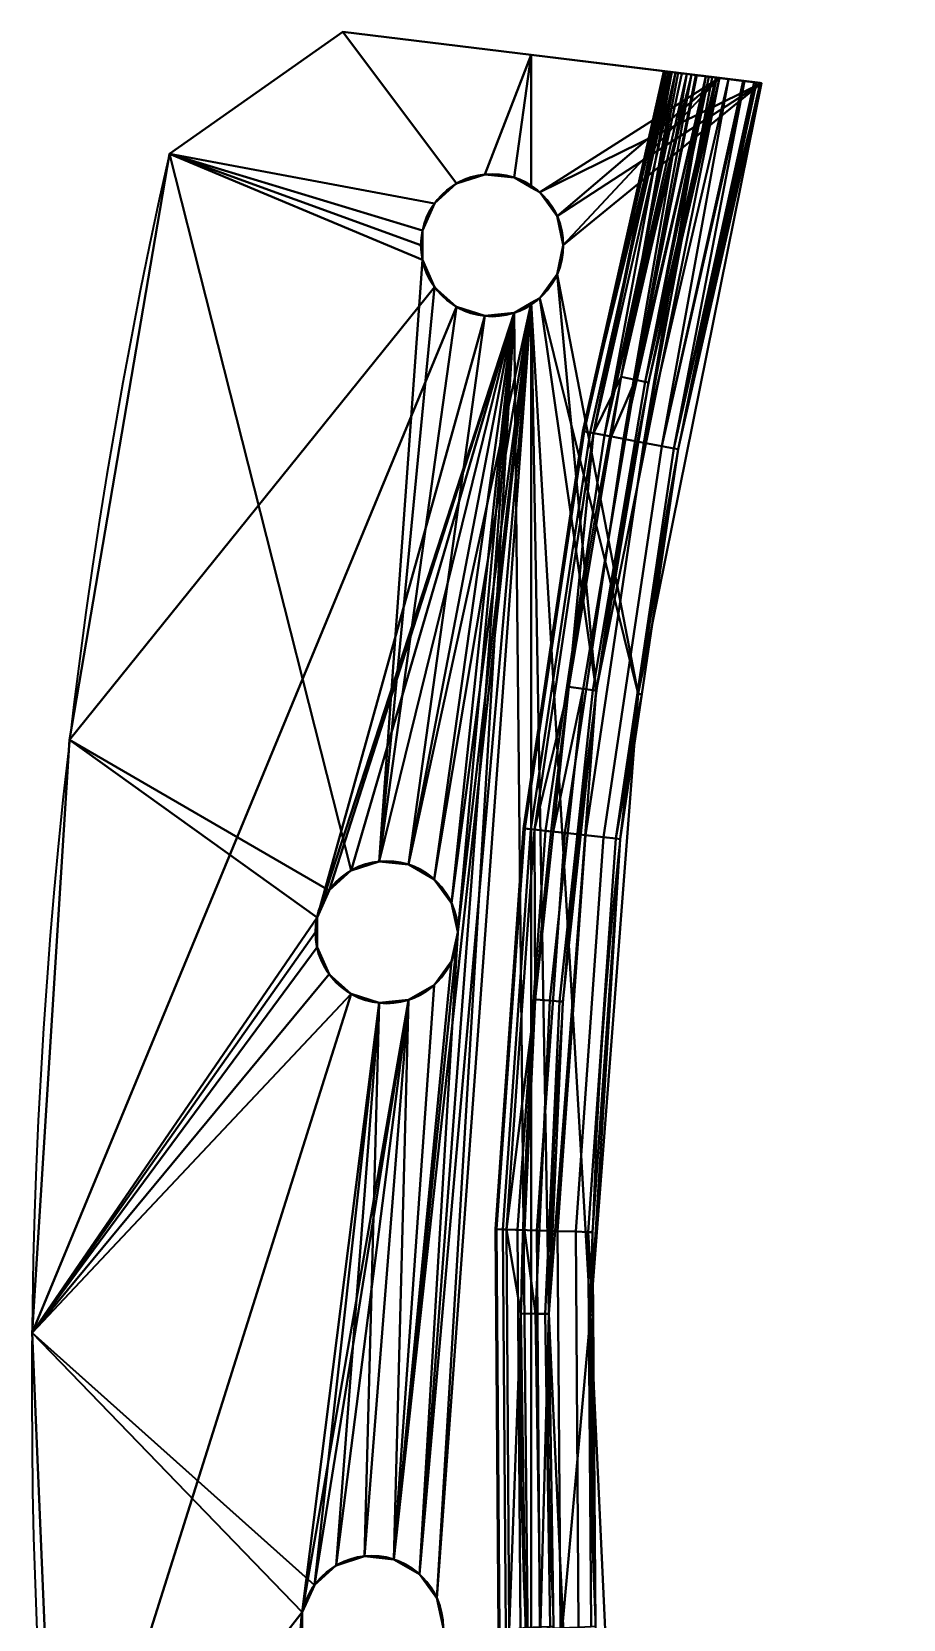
# Model space of a CAD drawing. Header units: millimetres. Extents: x 0 to 285, y 0 to 154.
# Drawn here: x 254 to 285.2, y 97.5 to 154.4 of the extents above; entities that cross this region are included whole.
import ezdxf

# ---------------------------------------------------------------- set-up
doc = ezdxf.new("R2010")
doc.units = ezdxf.units.MM
doc.layers.add('1', color=7, linetype='Continuous', true_color=0xffffff)

# ---------------------------------------------------------------- blocks, each defined once
blk = doc.blocks.new('UG_SURFACE_001')
at = {"layer": '1', "color": 252, "linetype": 'Continuous', "lineweight": 35}
for points in [[(258.91462, 150.059059, 5.5), (265.132368, 154.438332, 5.5), (269.205004, 148.99759, 5.5), (268.417001, 148.288086, 5.5)], [(258.91462, 150.059059, 5.5), (258.91462, 150.059059, 7), (265.132368, 154.438332, 7), (265.132368, 154.438332, 5.5)], [(268.417001, 148.288086, 7), (269.205004, 148.99759, 7), (265.132368, 154.438332, 7), (258.91462, 150.059059, 7)], [(265.132368, 154.438332, 5.5), (271.880835, 153.609723, 5.5), (270.213455, 149.325266, 5.5), (269.205004, 148.99759, 5.5)], [(269.205004, 148.99759, 7), (270.213455, 149.325266, 7), (271.880835, 153.609723, 7), (265.132368, 154.438332, 7)], [(271.880835, 153.609723, 5.5), (265.132368, 154.438332, 5.5), (265.132368, 154.438332, 7), (271.880835, 153.609723, 7)], [(271.880835, 153.609723, 5.5), (271.26801, 149.214432, 5.5), (270.213455, 149.325266, 5.5)], [(270.213455, 149.325266, 7), (271.26801, 149.214432, 7), (271.880835, 153.609723, 7)], [(271.880835, 153.609723, 5.5), (271.880835, 148.860604, 5.5), (271.26801, 149.214432, 5.5)], [(271.26801, 149.214432, 7), (271.880835, 148.860604, 7), (271.880835, 153.609723, 7)], [(272.186279, 148.684248, 5.5), (271.880835, 148.860604, 5.5), (271.880835, 153.609723, 5.5), (280.129552, 152.596906, 5.5)], [(278.626472, 152.781457, 7), (271.880835, 153.609723, 7), (271.880835, 148.860604, 7), (272.186279, 148.684248, 7)], [(271.880835, 153.609723, 7), (278.626472, 152.781457, 7), (280.129552, 152.596906, 5.5), (271.880835, 153.609723, 5.5)], [(278.626472, 152.781457, 7), (272.186279, 148.684248, 7), (272.809535, 147.826403, 7)], [(272.809535, 147.826403, 5.5), (272.186279, 148.684248, 5.5), (280.129552, 152.596906, 5.5)], [(274.211884, 130.821824, 7), (278.626472, 152.781457, 7), (273.030013, 146.789238, 7), (272.809535, 145.752057, 7)], [(272.809535, 147.826403, 7), (273.030013, 146.789238, 7), (278.626472, 152.781457, 7)], [(280.129552, 152.596906, 5.5), (273.030013, 146.789238, 5.5), (272.809535, 147.826403, 5.5)], [(272.809535, 145.752057, 5.5), (273.030013, 146.789238, 5.5), (280.129552, 152.596906, 5.5), (275.711626, 130.716547, 5.5)], [(273.726702, 140.123293, 24.016634), (276.665181, 153.022274, 24.132781), (276.634216, 153.026074, 23.549981)], [(276.634216, 153.026074, 23.549981), (273.77075, 140.114978, 23.276495), (273.726702, 140.123293, 24.016634)], [(276.885301, 152.995244, 24.671232), (276.665181, 153.022274, 24.132781), (273.726702, 140.123293, 24.016634)], [(276.885301, 152.995244, 24.671232), (273.726702, 140.123293, 24.016634), (273.98774, 140.074, 24.708904)], [(276.634216, 153.026074, 23.549981), (276.711941, 153.016537, 23.283411), (273.77075, 140.114978, 23.276495)], [(274.112046, 140.05053, 22.621365), (273.77075, 140.114978, 23.276495), (276.711941, 153.016537, 23.283411)], [(273.98774, 140.074, 24.708904), (276.914507, 152.991667, 24.704371), (276.885301, 152.995244, 24.671232)], [(276.914507, 152.991667, 24.704371), (273.98774, 140.074, 24.708904), (274.507046, 139.97592, 25.22902)], [(276.711941, 153.016537, 23.283411), (276.798666, 153.005883, 22.985928), (274.112046, 140.05053, 22.621365)], [(276.798666, 153.005883, 22.985928), (277.051926, 152.974784, 22.632705), (274.112046, 140.05053, 22.621365)], [(275.10342, 142.066151, 22.168862), (274.112046, 140.05053, 22.621365), (277.051926, 152.974784, 22.632705)], [(278.626472, 152.781457, 7), (274.211884, 130.821824, 7), (276.083797, 141.869068, 20.587722)], [(274.507046, 139.97592, 25.22902), (277.270496, 152.947962, 25.108293), (276.914507, 152.991667, 24.704371)], [(274.507046, 139.97592, 25.22902), (277.449876, 152.925923, 25.209468), (277.270496, 152.947962, 25.108293)], [(277.449876, 152.925923, 25.209468), (274.507046, 139.97592, 25.22902), (275.191396, 139.846683, 25.483605)], [(277.051926, 152.974784, 22.632705), (277.142644, 152.963653, 22.506183), (275.10342, 142.066151, 22.168862)], [(277.142644, 152.963653, 22.506183), (277.624547, 152.904481, 22.168862), (275.10342, 142.066151, 22.168862)], [(275.621206, 141.962066, 21.78305), (275.10342, 142.066151, 22.168862), (277.624547, 152.904481, 22.168862)], [(275.191396, 139.846683, 25.483605), (277.780741, 152.885303, 25.396066), (277.449876, 152.925923, 25.209468)], [(275.191396, 139.846683, 25.483605), (278.140694, 152.841106, 25.460431), (277.780741, 152.885303, 25.396066)], [(278.140694, 152.841106, 25.460431), (275.191396, 139.846683, 25.483605), (275.917858, 139.709488, 25.42695)], [(277.624547, 152.904481, 22.168862), (277.815133, 152.881086, 22.063697), (275.621206, 141.962066, 21.78305)], [(277.815133, 152.881086, 22.063697), (278.141499, 152.841002, 21.769539), (275.621206, 141.962066, 21.78305)], [(275.963962, 141.893163, 21.230265), (275.621206, 141.962066, 21.78305), (278.141499, 152.841002, 21.769539)], [(277.145833, 139.477581, 23.75), (275.711626, 130.716547, 5.5), (280.129552, 152.596906, 5.5)], [(275.917858, 139.709488, 25.42695), (278.361648, 152.813971, 25.499942), (278.140694, 152.841106, 25.460431)], [(275.917858, 139.709488, 25.42695), (278.947622, 152.742028, 25.404399), (278.361648, 152.813971, 25.499942)], [(278.947622, 152.742028, 25.404399), (275.917858, 139.709488, 25.42695), (276.556104, 139.588952, 25.069229)], [(278.141499, 152.841002, 21.769539), (278.248519, 152.827874, 21.673063), (275.963962, 141.893163, 21.230265)], [(278.248519, 152.827874, 21.673063), (278.494775, 152.797624, 21.225207), (275.963962, 141.893163, 21.230265)], [(276.083797, 141.869068, 20.587722), (275.963962, 141.893163, 21.230265), (278.494775, 152.797624, 21.225207)], [(278.494775, 152.797624, 21.225207), (278.529137, 152.793407, 21.16272), (276.083797, 141.869068, 20.587722)], [(278.529137, 152.793407, 21.16272), (278.626472, 152.781457, 20.587722), (276.083797, 141.869068, 20.587722)], [(276.083797, 141.869068, 20.587722), (278.626472, 152.781457, 20.587722), (278.626472, 152.781457, 7)], [(276.556104, 139.588952, 25.069229), (279.469192, 152.677983, 25.118286), (278.947622, 152.742028, 25.404399)], [(276.556104, 139.588952, 25.069229), (279.519677, 152.671784, 25.061702), (279.469192, 152.677983, 25.118286)], [(279.519677, 152.671784, 25.061702), (276.556104, 139.588952, 25.069229), (276.991457, 139.506727, 24.474666)], [(276.711941, 153.016537, 23.283411), (276.634216, 153.026074, 23.549981), (276.665181, 153.022274, 24.132781), (276.885301, 152.995244, 24.671232)], [(276.885301, 152.995244, 24.671232), (276.914507, 152.991667, 24.704371), (276.711941, 153.016537, 23.283411)], [(276.914507, 152.991667, 24.704371), (277.270496, 152.947962, 25.108293), (277.449876, 152.925923, 25.209468), (276.711941, 153.016537, 23.283411)], [(278.140694, 152.841106, 25.460431), (277.051926, 152.974784, 22.632705), (276.798666, 153.005883, 22.985928), (276.711941, 153.016537, 23.283411)], [(277.449876, 152.925923, 25.209468), (277.780741, 152.885303, 25.396066), (278.140694, 152.841106, 25.460431), (276.711941, 153.016537, 23.283411)], [(276.991457, 139.506727, 24.474666), (279.864073, 152.62951, 24.67577), (279.519677, 152.671784, 25.061702)], [(276.991457, 139.506727, 24.474666), (279.950202, 152.61893, 24.46571), (279.864073, 152.62951, 24.67577)], [(279.950202, 152.61893, 24.46571), (276.991457, 139.506727, 24.474666), (277.145833, 139.477581, 23.75)], [(277.051926, 152.974784, 22.632705), (278.361648, 152.813971, 25.499942), (278.947622, 152.742028, 25.404399)], [(277.051926, 152.974784, 22.632705), (278.140694, 152.841106, 25.460431), (278.361648, 152.813971, 25.499942)], [(278.947622, 152.742028, 25.404399), (279.469192, 152.677983, 25.118286), (279.519677, 152.671784, 25.061702), (277.051926, 152.974784, 22.632705)], [(277.624547, 152.904481, 22.168862), (277.142644, 152.963653, 22.506183), (277.051926, 152.974784, 22.632705), (279.519677, 152.671784, 25.061702)], [(277.145833, 139.477581, 23.75), (280.08756, 152.602062, 24.130756), (279.950202, 152.61893, 24.46571)], [(277.145833, 139.477581, 23.75), (280.129552, 152.596906, 23.75), (280.08756, 152.602062, 24.130756)], [(280.129552, 152.596906, 5.5), (280.129552, 152.596906, 23.75), (277.145833, 139.477581, 23.75)], [(279.519677, 152.671784, 25.061702), (279.864073, 152.62951, 24.67577), (277.815133, 152.881086, 22.063697), (277.624547, 152.904481, 22.168862)], [(277.815133, 152.881086, 22.063697), (279.864073, 152.62951, 24.67577), (279.950202, 152.61893, 24.46571)], [(278.141499, 152.841002, 21.769539), (277.815133, 152.881086, 22.063697), (279.950202, 152.61893, 24.46571), (280.08756, 152.602062, 24.130756)], [(280.08756, 152.602062, 24.130756), (280.129552, 152.596906, 23.75), (278.248519, 152.827874, 21.673063), (278.141499, 152.841002, 21.769539)], [(278.494775, 152.797624, 21.225207), (278.248519, 152.827874, 21.673063), (280.129552, 152.596906, 23.75)], [(280.129552, 152.596906, 23.75), (278.529137, 152.793407, 21.16272), (278.494775, 152.797624, 21.225207)], [(278.626472, 152.781457, 20.587722), (278.529137, 152.793407, 21.16272), (280.129552, 152.596906, 23.75)], [(280.129552, 152.596906, 23.75), (280.129552, 152.596906, 5.5), (278.626472, 152.781457, 7), (278.626472, 152.781457, 20.587722)], [(265.424281, 124.376141, 5.5), (264.636278, 123.666629, 5.5), (255.339742, 129.062638, 5.5), (258.91462, 150.059059, 5.5)], [(258.91462, 150.059059, 7), (258.91462, 150.059059, 5.5), (255.339742, 129.062638, 5.5), (255.339742, 129.062638, 7)], [(258.91462, 150.059059, 7), (255.339742, 129.062638, 7), (268.417001, 145.290375, 7), (267.985731, 146.259055, 7)], [(258.91462, 150.059059, 5.5), (267.985731, 146.259055, 5.5), (266.432732, 124.70381, 5.5), (265.424281, 124.376141, 5.5)], [(258.91462, 150.059059, 5.5), (267.985731, 147.319406, 5.5), (267.985731, 146.259055, 5.5)], [(268.417001, 148.288086, 5.5), (267.985731, 147.319406, 5.5), (258.91462, 150.059059, 5.5)], [(258.91462, 150.059059, 7), (267.985731, 146.259055, 7), (267.930001, 146.789238, 7)], [(267.930001, 146.789238, 7), (267.985731, 147.319406, 7), (258.91462, 150.059059, 7)], [(267.985731, 147.319406, 7), (268.417001, 148.288086, 7), (258.91462, 150.059059, 7)], [(269.205004, 148.99759, 7), (269.205004, 148.99759, 5.5), (270.213455, 149.325266, 5.5), (270.213455, 149.325266, 7)], [(270.213455, 149.325266, 7), (270.213455, 149.325266, 5.5), (271.26801, 149.214432, 5.5), (271.26801, 149.214432, 7)], [(271.880835, 148.860604, 7), (271.26801, 149.214432, 7), (271.26801, 149.214432, 5.5), (271.880835, 148.860604, 5.5)], [(268.417001, 148.288086, 7), (268.417001, 148.288086, 5.5), (269.205004, 148.99759, 5.5), (269.205004, 148.99759, 7)], [(271.880835, 148.860604, 5.5), (272.186279, 148.684248, 5.5), (272.186279, 148.684248, 7), (271.880835, 148.860604, 7)], [(272.186279, 148.684248, 7), (272.186279, 148.684248, 5.5), (272.809535, 147.826403, 5.5), (272.809535, 147.826403, 7)], [(267.985731, 147.319406, 7), (267.985731, 147.319406, 5.5), (268.417001, 148.288086, 5.5), (268.417001, 148.288086, 7)], [(272.809535, 147.826403, 7), (272.809535, 147.826403, 5.5), (273.030013, 146.789238, 5.5), (273.030013, 146.789238, 7)], [(267.985731, 147.319406, 5.5), (267.985731, 147.319406, 7), (267.930001, 146.789238, 7)], [(267.930001, 146.789238, 7), (267.985731, 146.259055, 5.5), (267.985731, 147.319406, 5.5)], [(267.930001, 146.789238, 7), (267.985731, 146.259055, 7), (267.985731, 146.259055, 5.5)], [(273.030013, 146.789238, 7), (273.030013, 146.789238, 5.5), (272.809535, 145.752057, 5.5), (272.809535, 145.752057, 7)], [(266.432732, 124.70381, 5.5), (267.985731, 146.259055, 5.5), (268.417001, 145.290375, 5.5)], [(268.417001, 145.290375, 7), (268.417001, 145.290375, 5.5), (267.985731, 146.259055, 5.5), (267.985731, 146.259055, 7)], [(275.711626, 130.716547, 5.5), (272.186279, 144.894212, 5.5), (272.809535, 145.752057, 5.5)], [(272.809535, 145.752057, 7), (272.809535, 145.752057, 5.5), (272.186279, 144.894212, 5.5), (272.186279, 144.894212, 7)], [(272.809535, 145.752057, 7), (272.186279, 144.894212, 7), (274.211884, 130.821824, 7)], [(255.339742, 129.062638, 7), (253.995508, 107.806511, 7), (269.205004, 144.580871, 7), (268.417001, 145.290375, 7)], [(268.417001, 145.290375, 5.5), (269.205004, 144.580871, 5.5), (266.432732, 124.70381, 5.5)], [(269.205004, 144.580871, 7), (269.205004, 144.580871, 5.5), (268.417001, 145.290375, 5.5), (268.417001, 145.290375, 7)], [(264.204979, 122.697949, 7), (270.213455, 144.253194, 7), (269.205004, 144.580871, 7), (253.995508, 107.806511, 7)], [(266.432732, 124.70381, 7), (267.487258, 124.592975, 7), (271.880835, 144.717857, 7), (271.26801, 144.364044, 7)], [(269.205004, 144.580871, 5.5), (270.213455, 144.253194, 5.5), (267.487258, 124.592975, 5.5), (266.432732, 124.70381, 5.5)], [(266.959935, 99.692009, 7), (271.880835, 144.717857, 7), (269.24926, 122.167781, 7)], [(271.880835, 144.717857, 7), (266.959935, 99.692009, 7), (267.878205, 99.161834, 7)], [(271.880835, 144.717857, 7), (267.487258, 124.592975, 7), (268.405557, 124.062799, 7)], [(271.880835, 144.717857, 7), (267.878205, 99.161834, 7), (268.501461, 98.303989, 7)], [(271.880835, 144.717857, 7), (268.405557, 124.062799, 7), (269.028813, 123.204954, 7)], [(268.501461, 98.303989, 7), (268.721938, 97.266816, 7), (271.880835, 84.888816, 7), (271.880835, 144.717857, 7)], [(269.028813, 123.204954, 7), (269.24926, 122.167781, 7), (271.880835, 144.717857, 7)], [(270.213455, 144.253194, 7), (270.213455, 144.253194, 5.5), (269.205004, 144.580871, 5.5), (269.205004, 144.580871, 7)], [(271.26801, 144.364044, 5.5), (271.880835, 144.717857, 5.5), (271.880835, 84.888816, 5.5)], [(271.880835, 144.717857, 5.5), (271.26801, 144.364044, 5.5), (271.26801, 144.364044, 7), (271.880835, 144.717857, 7)], [(271.880835, 144.717857, 5.5), (272.186279, 144.894212, 5.5), (275.711626, 130.716547, 5.5), (274.005413, 108.459912, 5.5)], [(271.880835, 144.717857, 7), (272.186279, 144.894212, 7), (272.186279, 144.894212, 5.5), (271.880835, 144.717857, 5.5)], [(272.505671, 108.487934, 7), (274.211884, 130.821824, 7), (272.186279, 144.894212, 7), (271.880835, 144.717857, 7)], [(274.005413, 108.459912, 5.5), (271.880835, 84.888816, 5.5), (271.880835, 144.717857, 5.5)], [(272.505671, 108.487934, 7), (271.880835, 144.717857, 7), (271.880835, 84.888816, 7)], [(264.204979, 122.697949, 7), (271.26801, 144.364044, 7), (270.213455, 144.253194, 7)], [(271.26801, 144.364044, 7), (264.204979, 122.697949, 7), (264.636278, 123.666629, 7)], [(271.26801, 144.364044, 7), (264.636278, 123.666629, 7), (265.424281, 124.376141, 7)], [(265.424281, 124.376141, 7), (266.432732, 124.70381, 7), (271.26801, 144.364044, 7)], [(270.213455, 144.253194, 5.5), (271.26801, 144.364044, 5.5), (267.487258, 124.592975, 5.5)], [(268.405557, 124.062799, 5.5), (267.487258, 124.592975, 5.5), (271.26801, 144.364044, 5.5)], [(268.501461, 98.303989, 5.5), (267.878205, 99.161834, 5.5), (271.26801, 144.364044, 5.5)], [(269.24926, 122.167781, 5.5), (271.26801, 144.364044, 5.5), (267.878205, 99.161834, 5.5)], [(269.028813, 123.204954, 5.5), (268.405557, 124.062799, 5.5), (271.26801, 144.364044, 5.5)], [(271.26801, 144.364044, 5.5), (271.880835, 84.888816, 5.5), (268.721938, 97.266816, 5.5), (268.501461, 98.303989, 5.5)], [(271.26801, 144.364044, 5.5), (269.24926, 122.167781, 5.5), (269.028813, 123.204954, 5.5)], [(271.26801, 144.364044, 7), (271.26801, 144.364044, 5.5), (270.213455, 144.253194, 5.5), (270.213455, 144.253194, 7)], [(275.621206, 141.962066, 21.78305), (273.744494, 130.886421, 21.78305), (273.221284, 130.958721, 22.168862), (274.741888, 139.932603, 22.168862)], [(274.090797, 130.838558, 21.230265), (273.744494, 130.886421, 21.78305), (275.621206, 141.962066, 21.78305), (275.963962, 141.893163, 21.230265)], [(274.211884, 130.821824, 20.587722), (274.090797, 130.838558, 21.230265), (275.963962, 141.893163, 21.230265), (276.083797, 141.869068, 20.587722)], [(275.10342, 142.066151, 22.168862), (274.741888, 139.932603, 22.168862), (274.112046, 140.05053, 22.621365)], [(274.211884, 130.821824, 7), (274.211884, 130.821824, 20.587722), (276.083797, 141.869068, 20.587722)], [(274.741888, 139.932603, 22.168862), (275.10342, 142.066151, 22.168862), (275.621206, 141.962066, 21.78305)], [(271.870464, 125.857443, 24.708904), (273.98774, 140.074, 24.708904), (273.726702, 140.123293, 24.016634), (271.606386, 125.886351, 24.016634)], [(271.606386, 125.886351, 24.016634), (273.726702, 140.123293, 24.016634), (273.77075, 140.114978, 23.276495), (271.65097, 125.881478, 23.276495)], [(271.65097, 125.881478, 23.276495), (273.77075, 140.114978, 23.276495), (274.112046, 140.05053, 22.621365), (271.9962, 125.843689, 22.621365)], [(272.395819, 125.799939, 25.22902), (274.507046, 139.97592, 25.22902), (273.98774, 140.074, 24.708904), (271.870464, 125.857443, 24.708904)], [(273.221284, 130.958721, 22.168862), (271.9962, 125.843689, 22.621365), (274.112046, 140.05053, 22.621365)], [(273.088098, 125.724152, 25.483605), (275.191396, 139.846683, 25.483605), (274.507046, 139.97592, 25.22902), (272.395819, 125.799939, 25.22902)], [(274.112046, 140.05053, 22.621365), (274.741888, 139.932603, 22.168862), (273.221284, 130.958721, 22.168862)], [(273.823053, 125.6437, 25.42695), (275.917858, 139.709488, 25.42695), (275.191396, 139.846683, 25.483605), (273.088098, 125.724152, 25.483605)], [(274.46869, 125.573024, 25.069229), (276.556104, 139.588952, 25.069229), (275.917858, 139.709488, 25.42695), (273.823053, 125.6437, 25.42695)], [(274.909139, 125.524819, 24.474666), (276.991457, 139.506727, 24.474666), (276.556104, 139.588952, 25.069229), (274.46869, 125.573024, 25.069229)], [(275.838226, 130.697682, 23.75), (277.145833, 139.477581, 23.75), (276.991457, 139.506727, 24.474666), (274.909139, 125.524819, 24.474666)], [(277.145833, 139.477581, 23.75), (275.838226, 130.697682, 23.75), (275.711626, 130.716547, 5.5)], [(273.221284, 130.958721, 22.168862), (272.665173, 125.770643, 22.168862), (271.9962, 125.843689, 22.621365)], [(273.744494, 130.886421, 21.78305), (272.547215, 119.716883, 21.78305), (272.020578, 119.757116, 22.168862), (272.665173, 125.770643, 22.168862)], [(272.895813, 119.690247, 21.230265), (272.547215, 119.716883, 21.78305), (273.744494, 130.886421, 21.78305), (274.090797, 130.838558, 21.230265)], [(272.665173, 125.770643, 22.168862), (273.221284, 130.958721, 22.168862), (273.744494, 130.886421, 21.78305)], [(273.017675, 119.680941, 20.587722), (274.211884, 130.821824, 7), (272.505671, 108.487934, 7)], [(273.017675, 119.680941, 20.587722), (272.895813, 119.690247, 21.230265), (274.090797, 130.838558, 21.230265), (274.211884, 130.821824, 20.587722)], [(273.017675, 119.680941, 20.587722), (274.211884, 130.821824, 20.587722), (274.211884, 130.821824, 7)], [(274.005413, 108.459912, 5.5), (275.711626, 130.716547, 5.5), (275.065273, 125.507727, 23.75)], [(274.909139, 125.524819, 24.474666), (275.065273, 125.507727, 23.75), (275.838226, 130.697682, 23.75)], [(275.711626, 130.716547, 5.5), (275.838226, 130.697682, 23.75), (275.065273, 125.507727, 23.75)], [(253.995508, 107.806511, 5.5), (255.339742, 129.062638, 5.5), (264.204979, 122.697949, 5.5), (264.204979, 121.637605, 5.5)], [(255.339742, 129.062638, 7), (255.339742, 129.062638, 5.5), (253.995508, 107.806511, 5.5), (253.995508, 107.806511, 7)], [(264.636278, 123.666629, 5.5), (264.204979, 122.697949, 5.5), (255.339742, 129.062638, 5.5)], [(270.861983, 111.519516, 24.708904), (271.870464, 125.857443, 24.708904), (271.606386, 125.886351, 24.016634), (270.596445, 111.52786, 24.016634)], [(270.596445, 111.52786, 24.016634), (271.606386, 125.886351, 24.016634), (271.65097, 125.881478, 23.276495), (270.641267, 111.526452, 23.276495)], [(270.641267, 111.526452, 23.276495), (271.65097, 125.881478, 23.276495), (271.9962, 125.843689, 22.621365), (270.988405, 111.515544, 22.621365)], [(271.390229, 111.502923, 25.22902), (272.395819, 125.799939, 25.22902), (271.870464, 125.857443, 24.708904), (270.861983, 111.519516, 24.708904)], [(270.988405, 111.515544, 22.621365), (271.9962, 125.843689, 22.621365), (272.020578, 119.757116, 22.168862)], [(272.086293, 111.481048, 25.483605), (273.088098, 125.724152, 25.483605), (272.395819, 125.799939, 25.22902), (271.390229, 111.502923, 25.22902)], [(271.9962, 125.843689, 22.621365), (272.665173, 125.770643, 22.168862), (272.020578, 119.757116, 22.168862)], [(272.825271, 111.457832, 25.42695), (273.823053, 125.6437, 25.42695), (273.088098, 125.724152, 25.483605), (272.086293, 111.481048, 25.483605)], [(273.474455, 111.43744, 25.069229), (274.46869, 125.573024, 25.069229), (273.823053, 125.6437, 25.42695), (272.825271, 111.457832, 25.42695)], [(273.917288, 111.423522, 24.474666), (274.909139, 125.524819, 24.474666), (274.46869, 125.573024, 25.069229), (273.474455, 111.43744, 25.069229)], [(274.074316, 111.41859, 23.75), (275.065273, 125.507727, 23.75), (274.909139, 125.524819, 24.474666), (273.917288, 111.423522, 24.474666)], [(275.065273, 125.507727, 23.75), (274.074316, 111.41859, 23.75), (274.005413, 108.459912, 5.5)], [(265.424281, 124.376141, 7), (265.424281, 124.376141, 5.5), (266.432732, 124.70381, 5.5), (266.432732, 124.70381, 7)], [(266.432732, 124.70381, 7), (266.432732, 124.70381, 5.5), (267.487258, 124.592975, 5.5), (267.487258, 124.592975, 7)], [(264.636278, 123.666629, 7), (264.636278, 123.666629, 5.5), (265.424281, 124.376141, 5.5), (265.424281, 124.376141, 7)], [(267.487258, 124.592975, 7), (267.487258, 124.592975, 5.5), (268.405557, 124.062799, 5.5), (268.405557, 124.062799, 7)], [(268.405557, 124.062799, 7), (268.405557, 124.062799, 5.5), (269.028813, 123.204954, 5.5), (269.028813, 123.204954, 7)], [(264.204979, 122.697949, 7), (264.204979, 122.697949, 5.5), (264.636278, 123.666629, 5.5), (264.636278, 123.666629, 7)], [(269.028813, 123.204954, 7), (269.028813, 123.204954, 5.5), (269.24926, 122.167781, 5.5), (269.24926, 122.167781, 7)], [(253.995508, 107.806511, 7), (264.149278, 122.167781, 7), (264.204979, 122.697949, 7)], [(264.204979, 122.697949, 5.5), (264.204979, 122.697949, 7), (264.149278, 122.167781, 7)], [(264.149278, 122.167781, 7), (264.204979, 121.637605, 5.5), (264.204979, 122.697949, 5.5)], [(253.995508, 107.806511, 7), (264.204979, 121.637605, 7), (264.149278, 122.167781, 7)], [(264.149278, 122.167781, 7), (264.204979, 121.637605, 7), (264.204979, 121.637605, 5.5)], [(267.878205, 99.161834, 5.5), (266.959935, 99.692009, 5.5), (269.24926, 122.167781, 5.5)], [(269.028813, 121.130601, 5.5), (269.24926, 122.167781, 5.5), (266.959935, 99.692009, 5.5)], [(269.24926, 122.167781, 7), (269.028813, 121.130601, 7), (266.959935, 99.692009, 7)], [(269.24926, 122.167781, 7), (269.24926, 122.167781, 5.5), (269.028813, 121.130601, 5.5), (269.028813, 121.130601, 7)], [(264.204979, 121.637605, 5.5), (264.636278, 120.668925, 5.5), (253.995508, 107.806511, 5.5)], [(253.995508, 107.806511, 7), (264.636278, 120.668925, 7), (264.204979, 121.637605, 7)], [(264.636278, 120.668925, 7), (264.636278, 120.668925, 5.5), (264.204979, 121.637605, 5.5), (264.204979, 121.637605, 7)], [(253.995508, 107.806511, 5.5), (264.636278, 120.668925, 5.5), (265.424281, 119.959414, 5.5)], [(265.424281, 119.959414, 7), (264.636278, 120.668925, 7), (253.995508, 107.806511, 7), (254.89682, 86.527005, 7)], [(265.424281, 119.959414, 7), (265.424281, 119.959414, 5.5), (264.636278, 120.668925, 5.5), (264.636278, 120.668925, 7)], [(266.959935, 99.692009, 5.5), (268.405557, 120.272756, 5.5), (269.028813, 121.130601, 5.5)], [(269.028813, 121.130601, 7), (268.405557, 120.272756, 7), (266.959935, 99.692009, 7)], [(269.028813, 121.130601, 7), (269.028813, 121.130601, 5.5), (268.405557, 120.272756, 5.5), (268.405557, 120.272756, 7)], [(268.405557, 120.272756, 7), (267.487258, 119.74258, 7), (265.90538, 99.802844, 7), (266.959935, 99.692009, 7)], [(266.959935, 99.692009, 5.5), (267.487258, 119.74258, 5.5), (268.405557, 120.272756, 5.5)], [(268.405557, 120.272756, 7), (268.405557, 120.272756, 5.5), (267.487258, 119.74258, 5.5), (267.487258, 119.74258, 7)], [(253.995508, 107.806511, 5.5), (265.424281, 119.959414, 5.5), (266.432732, 119.631745, 5.5), (264.108926, 98.765664, 5.5)], [(263.677657, 97.796991, 7), (266.432732, 119.631745, 7), (265.424281, 119.959414, 7), (254.89682, 86.527005, 7)], [(263.677657, 97.796991, 7), (267.487258, 119.74258, 7), (266.432732, 119.631745, 7)], [(267.487258, 119.74258, 7), (263.677657, 97.796991, 7), (264.108926, 98.765664, 7)], [(267.487258, 119.74258, 7), (264.108926, 98.765664, 7), (264.896929, 99.475175, 7)], [(264.896929, 99.475175, 5.5), (264.108926, 98.765664, 5.5), (266.432732, 119.631745, 5.5)], [(264.896929, 99.475175, 7), (265.90538, 99.802844, 7), (267.487258, 119.74258, 7)], [(266.432732, 119.631745, 5.5), (265.90538, 99.802844, 5.5), (264.896929, 99.475175, 5.5)], [(266.432732, 119.631745, 7), (266.432732, 119.631745, 5.5), (265.424281, 119.959414, 5.5), (265.424281, 119.959414, 7)], [(266.432732, 119.631745, 5.5), (267.487258, 119.74258, 5.5), (266.959935, 99.692009, 5.5), (265.90538, 99.802844, 5.5)], [(267.487258, 119.74258, 7), (267.487258, 119.74258, 5.5), (266.432732, 119.631745, 5.5), (266.432732, 119.631745, 7)], [(272.020578, 119.757116, 22.168862), (271.642596, 111.494035, 22.168862), (270.988405, 111.515544, 22.621365)], [(271.642596, 111.494035, 22.168862), (272.020578, 119.757116, 22.168862), (272.547215, 119.716883, 21.78305), (272.0339, 108.495094, 21.78305)], [(272.383451, 108.489789, 21.230265), (272.0339, 108.495094, 21.78305), (272.547215, 119.716883, 21.78305), (272.895813, 119.690247, 21.230265)], [(272.505671, 108.487934, 20.587722), (272.383451, 108.489789, 21.230265), (272.895813, 119.690247, 21.230265), (273.017675, 119.680941, 20.587722)], [(272.505671, 108.487934, 7), (272.505671, 108.487934, 20.587722), (273.017675, 119.680941, 20.587722)], [(270.968407, 97.146563, 24.708904), (270.861983, 111.519516, 24.708904), (270.596445, 111.52786, 24.016634), (270.703018, 97.134285, 24.016634)], [(270.703018, 97.134285, 24.016634), (270.596445, 111.52786, 24.016634), (270.641267, 111.526452, 23.276495), (270.747811, 97.136356, 23.276495)], [(270.747811, 97.136356, 23.276495), (270.641267, 111.526452, 23.276495), (270.988405, 111.515544, 22.621365), (271.094739, 97.152404, 22.621365)], [(271.496326, 97.170979, 25.22902), (271.390229, 111.502923, 25.22902), (270.861983, 111.519516, 24.708904), (270.968407, 97.146563, 24.708904)], [(271.094739, 97.152404, 22.621365), (270.988405, 111.515544, 22.621365), (271.505803, 108.503111, 22.168862)], [(270.988405, 111.515544, 22.621365), (271.642596, 111.494035, 22.168862), (271.505803, 108.503111, 22.168862)], [(272.192001, 97.20315, 25.483605), (272.086293, 111.481048, 25.483605), (271.390229, 111.502923, 25.22902), (271.496326, 97.170979, 25.22902)], [(272.0339, 108.495094, 21.78305), (271.505803, 108.503111, 22.168862), (271.642596, 111.494035, 22.168862)], [(272.930533, 97.237304, 25.42695), (272.825271, 111.457832, 25.42695), (272.086293, 111.481048, 25.483605), (272.192001, 97.20315, 25.483605)], [(273.579359, 97.267315, 25.069229), (273.474455, 111.43744, 25.069229), (272.825271, 111.457832, 25.42695), (272.930533, 97.237304, 25.42695)], [(274.021953, 97.287782, 24.474666), (273.917288, 111.423522, 24.474666), (273.474455, 111.43744, 25.069229), (273.579359, 97.267315, 25.069229)], [(273.917288, 111.423522, 24.474666), (274.021953, 97.287782, 24.474666), (274.178863, 97.295038, 23.75), (274.096221, 108.460583, 23.75)], [(274.096221, 108.460583, 23.75), (274.074316, 111.41859, 23.75), (273.917288, 111.423522, 24.474666)], [(274.074316, 111.41859, 23.75), (274.096221, 108.460583, 23.75), (274.005413, 108.459912, 5.5)], [(271.505803, 108.503111, 22.168862), (271.678805, 97.238667, 22.168862), (271.094739, 97.152404, 22.621365)], [(272.206426, 97.262897, 21.78305), (271.678805, 97.238667, 22.168862), (271.505803, 108.503111, 22.168862), (272.0339, 108.495094, 21.78305)], [(271.880835, 84.888816, 7), (273.533285, 86.112544, 7), (272.505671, 108.487934, 7)], [(271.880835, 84.888816, 5.5), (274.005413, 108.459912, 5.5), (275.036663, 86.161815, 5.5)], [(272.555649, 97.278938, 21.230265), (272.206426, 97.262897, 21.78305), (272.0339, 108.495094, 21.78305), (272.383451, 108.489789, 21.230265)], [(272.677749, 97.284541, 20.587722), (272.555649, 97.278938, 21.230265), (272.383451, 108.489789, 21.230265), (272.505671, 108.487934, 20.587722)], [(272.677749, 97.284541, 20.587722), (272.505671, 108.487934, 7), (273.533285, 86.112544, 7)], [(272.677749, 97.284541, 20.587722), (272.505671, 108.487934, 20.587722), (272.505671, 108.487934, 7)], [(274.005413, 108.459912, 5.5), (274.096221, 108.460583, 23.75), (274.178863, 97.295038, 23.75)], [(275.036663, 86.161815, 5.5), (274.005413, 108.459912, 5.5), (274.178863, 97.295038, 23.75)], [(264.108926, 98.765664, 5.5), (263.677657, 97.796991, 5.5), (253.995508, 107.806511, 5.5)], [(254.89682, 86.527005, 5.5), (253.995508, 107.806511, 5.5), (263.677657, 97.796991, 5.5), (263.677657, 96.73664, 5.5)], [(253.995508, 107.806511, 7), (253.995508, 107.806511, 5.5), (254.89682, 86.527005, 5.5), (254.89682, 86.527005, 7)], [(264.896929, 99.475175, 7), (264.896929, 99.475175, 5.5), (265.90538, 99.802844, 5.5), (265.90538, 99.802844, 7)], [(265.90538, 99.802844, 7), (265.90538, 99.802844, 5.5), (266.959935, 99.692009, 5.5), (266.959935, 99.692009, 7)], [(266.959935, 99.692009, 7), (266.959935, 99.692009, 5.5), (267.878205, 99.161834, 5.5), (267.878205, 99.161834, 7)], [(264.108926, 98.765664, 7), (264.108926, 98.765664, 5.5), (264.896929, 99.475175, 5.5), (264.896929, 99.475175, 7)], [(267.878205, 99.161834, 7), (267.878205, 99.161834, 5.5), (268.501461, 98.303989, 5.5), (268.501461, 98.303989, 7)], [(263.677657, 97.796991, 7), (263.677657, 97.796991, 5.5), (264.108926, 98.765664, 5.5), (264.108926, 98.765664, 7)], [(268.501461, 98.303989, 7), (268.501461, 98.303989, 5.5), (268.721938, 97.266816, 5.5), (268.721938, 97.266816, 7)], [(254.89682, 86.527005, 7), (263.621926, 97.266816, 7), (263.677657, 97.796991, 7)], [(263.677657, 97.796991, 5.5), (263.677657, 97.796991, 7), (263.621926, 97.266816, 7)], [(263.621926, 97.266816, 7), (263.677657, 96.73664, 5.5), (263.677657, 97.796991, 5.5)]]:
    blk.add_3dface(points, dxfattribs=at)

msp = doc.modelspace()

# ---------------------------------------------------------------- linework, layer by layer
at = {"layer": '1', "color": 252, "linetype": 'Continuous', "lineweight": 35}
for p, q in [((258.915, 150.059, 5.5), (265.132, 154.438, 5.5)), ((265.132, 154.438, 7), (258.915, 150.059, 7)), ((265.132, 154.438, 7), (278.626, 152.781, 7)), ((280.13, 152.597, 5.5), (265.132, 154.438, 5.5)), ((265.132, 154.438, 5.5), (265.132, 154.438, 7)), ((278.626, 152.781, 7), (278.626, 152.781, 20.588)), ((280.13, 152.597, 23.75), (280.13, 152.597, 5.5)), ((258.915, 150.059, 7), (258.915, 150.059, 5.5))]:
    msp.add_line(p, q, dxfattribs=at)
at = {"layer": '1', "color": 252, "linetype": 'Continuous', "lineweight": 35, "extrusion": (0, 0, -1)}
for centre in [(-270.48, 146.789, -7), (-266.699, 122.168, -7), (-266.172, 97.267, -7)]:
    msp.add_circle(centre, 2.55, dxfattribs=at)
at = {"layer": '1', "color": 252, "linetype": 'Continuous', "lineweight": 35}
for centre in [(270.48, 146.789, 5.5), (266.699, 122.168, 5.5), (266.172, 97.267, 5.5)]:
    msp.add_circle(centre, 2.55, dxfattribs=at)
for centre, radius, start, end in [((455.985, 105.703, 22.169), 184.5, 165.177, 200.05791), ((455.985, 105.703, 20.588), 183.5, 165.1341, 200.12497), ((455.985, 105.703, 7), 183.5, 165.1341, 200.12497), ((455.985, 105.703, 5.5), 182, 165.06886, 200.22697), ((455.985, 105.703, 23.75), 182, 165.06886, 200.22697), ((455.985, 105.703, 5.5), 202, 167.31541, 197.53534), ((455.985, 105.703, 7), 202, 167.31541, 197.53534)]:
    msp.add_arc(centre, radius, start, end, dxfattribs=at)
at = {"layer": '1', "color": 252, "linetype": 'Continuous', "lineweight": 35, "extrusion": (0.121869, 0.992546, 2.19319e-14)}
msp.add_open_spline([(277.625, 152.904, 22.169), (277.057, 152.974, 22.437), (276.663, 153.023, 23.021), (276.589, 153.032, 24.272), (276.919, 152.991, 24.903), (277.969, 152.862, 25.561), (278.678, 152.775, 25.581), (279.763, 152.642, 24.987), (280.13, 152.597, 24.373), (280.13, 152.597, 23.75)], degree=3, knots=[0, 0, 0, 0, 0.25, 0.25, 0.5, 0.5, 0.75, 0.75, 1, 1, 1, 1], dxfattribs=at)
at = {"layer": '1', "color": 252, "linetype": 'Continuous', "lineweight": 35, "extrusion": (0.121869, 0.992546, 1.39461e-14)}
msp.add_open_spline([(278.626, 152.781, 20.588), (278.626, 152.781, 20.782), (278.593, 152.786, 20.979), (278.465, 152.801, 21.346), (278.369, 152.813, 21.521), (278.128, 152.843, 21.826), (277.979, 152.861, 21.959), (277.754, 152.889, 22.103), (277.69, 152.896, 22.138), (277.625, 152.904, 22.169)], degree=3, knots=[0, 0, 0, 0, 0.29629, 0.29629, 0.592602, 0.592602, 0.890154, 0.890154, 1, 1, 1, 1], dxfattribs=at)

# ---------------------------------------------------------------- block references
at = {"layer": '1', "color": 252, "linetype": 'Continuous', "lineweight": 35}
msp.add_blockref('UG_SURFACE_001', (0, 0), dxfattribs=at)

doc.saveas('drawing.dxf')
